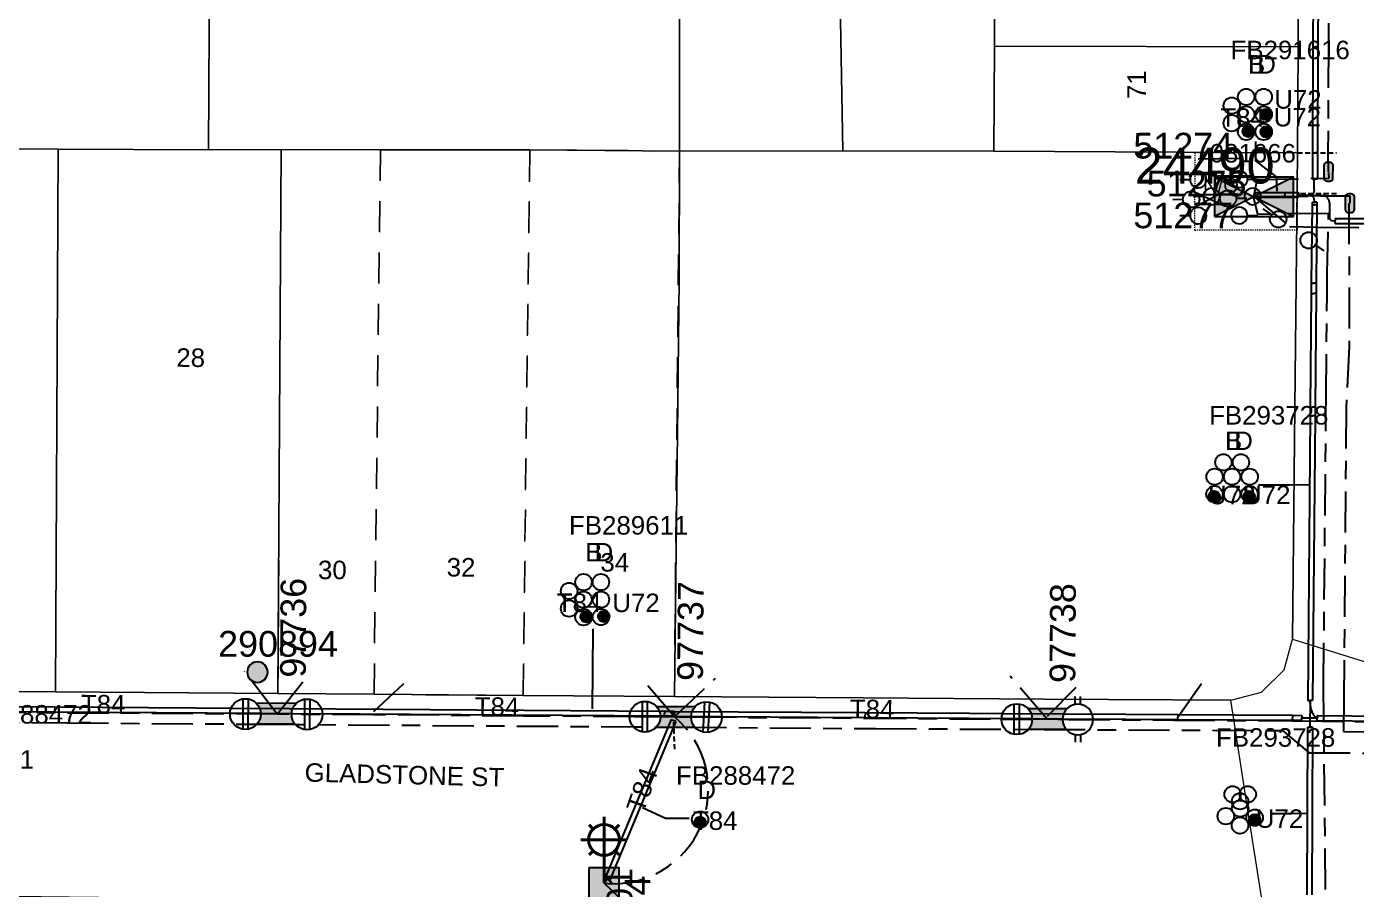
# Model space of a CAD drawing. Header units: metres. Extents: x 315298 to 316343, y 6257802 to 6258556.
# Drawn here: x 315956.2 to 316085.5, y 6258039.5 to 6258123.5 of the extents above; entities that cross this region are included whole.
import ezdxf
from ezdxf.enums import TextEntityAlignment as Align

# ---------------------------------------------------------------- set-up
doc = ezdxf.new("R2010")
doc.units = ezdxf.units.M
for name, pattern in [('Cable Exist UG', [8.2, 4, -1.2, 1.8, -1.2]), ('Dash', [5, 3, -2]), ('DASHED', [0.75, 0.5, -0.25]), ('HIDDEN', [0.375, 0.25, -0.125]), ('HIDDEN2', [0.1875, 0.125, -0.0625])]:
    doc.linetypes.add(name, pattern=pattern)
doc.layers.get('0').update_dxf_attribs({"color": 6})
for name, color, linetype, lineweight in [('Cadastre Buildings_SP_EXT', 9, 'Continuous', 5), ('Cadastre Developer_SP_EXT', 9, 'Continuous', 5), ('Cadastre Land Parcels_SP_EXT', 9, 'Continuous', 5), ('Cadastre Other Property_SP_EXT', 9, 'HIDDEN', 5), ('Cadastre Roads_SP_EXT', 9, 'Continuous', 5)]:
    doc.layers.add(name, color=color, linetype=linetype, lineweight=lineweight)
for name, color, linetype in [('Duct_SP_EXT', 7, 'Continuous'), ('Equip_HV_EXT', 7, 'Continuous'), ('Equip_LV_EXT', 7, 'Continuous'), ('Equip_SP_SL_EXT', 7, 'Continuous'), ('Mains_HV_EXT', 7, 'Continuous'), ('Mains_LV_EXT', 7, 'Continuous'), ('Mains_LV_SL_EXT', 7, 'Continuous'), ('Sub_SP_EXT', 7, 'Continuous'), ('SupportsOH_SP_TR_HV_LV_SL_EXT', 7, 'Continuous'), ('SupportsUG_SP_LV_EXT', 7, 'Continuous'), ('SupportsUG_SP_LV_SL_EXT', 7, 'Continuous'), ('Trench_SP_EXT', 7, 'Continuous')]:
    doc.layers.add(name, color=color, linetype=linetype)
doc.layers.add('UNKNOWN_FEATURES', color=1, linetype='DASHED', plot=False)
doc.styles.add('COLUMN_LABEL', font='arial.ttf')
doc.styles.add('iecARIAL', font='arial.ttf', dxfattribs={"height": 2})
doc.styles.add('POLE_LABEL', font='arial.ttf')
doc.styles.get("Standard").update_dxf_attribs({"font": 'arial.ttf'})
doc.styles.add('SWITCH_LABEL', font='arial.ttf', dxfattribs={"height": 2.5})

# ---------------------------------------------------------------- blocks, each defined once
blk = doc.blocks.new('SUB_PADMOUNT_EXT')
for points in [[(0, 0), (-3.84, 1.92), (-3.84, -1.92)], [(0, 0), (3.84, 1.92), (3.84, -1.92)]]:
    blk.add_hatch(color=256).paths.add_polyline_path(points)
for p, q in [((3.84, 1.92), (-3.84, -1.92)), ((-3.84, 1.92), (3.84, -1.92))]:
    blk.add_line(p, q)
blk.add_lwpolyline([(-3.84, -1.92), (3.84, -1.92), (3.84, 1.92), (-3.84, 1.92)], close=True)
for tag, height, flags, p in [('ASSET_NUM', 3.5, 8, (2, 2)), ('STREET_CODE', 0.2, 9, (1.5, 0)), ('CONSTRUCTED_VOLTAGE', 0.2, 9, (1.5, -0.2)), ('OPERATING_VOLTAGE', 0.2, 9, (1.5, -0.6)), ('ORIENTATION', 0.2, 9, (1.5, -0.8)), ('OWNED_BY', 0.2, 9, (1.5, -1)), ('OPERATED_BY', 0.2, 9, (1.5, -1.2)), ('NO_PHASES', 0.2, 9, (1.5, -0.4)), ('SECONDARY_VOLTAGE', 0.2, 9, (1.5, -1.6)), ('STATE', 0.2, 9, (1.5, -1.8)), ('SUBSTATION_TYPE', 0.2, 9, (1.5, -2.2)), ('MAINTAINED_BY', 0.2, 9, (1.5, -1.4)), ('PARENT', 0.2, 9, (1.5, -2)), ('USAGE', 0.2, 9, (1.5, -2.4)), ('LEGEND', 0.2, 9, (1.5, -2.6)), ('STREETNAME', 0.2, 9, (1.5, -3)), ('SUBURB', 0.2, 9, (1.5, -3.2)), ('Z', 0.2, 1, (1.5, -3.6)), ('LOCATION', 0.2, 9, (1.5, -2.8)), ('NOTES', 0.2, 9, (1.5, -3.4))]:
    blk.add_attdef(tag, text='', height=height, dxfattribs=dict(flags=flags)).set_placement(p, align=Align.MIDDLE_LEFT)
blk = doc.blocks.new('COLUMN_EXT')
blk.add_hatch(color=256).paths.add_polyline_path([(-1.49, 1.48), (-1.49, -1.49), (1.48, -1.49), (1.48, 1.48)])
blk.add_lwpolyline([(-1.49, -1.49), (1.48, -1.49), (1.48, 1.48), (-1.49, 1.48)], close=True)
for tag, height, style, flags, p in [('ASSET_NUM', 2.5, 'COLUMN_LABEL', 8, (2, 2)), ('STRUCTURE_PLANT_NUMBER', 0.2, 'POLE_LABEL', 9, (1.81, 0.03)), ('STREET_CODE', 0.2, 'COLUMN_LABEL', 9, (1.81, -0.2))]:
    blk.add_attdef(tag, text='', height=height, dxfattribs=dict(style=style, flags=flags)).set_placement(p, align=Align.MIDDLE_LEFT)
at = {"flags": 9}
for tag, p in [('COLUMN_TYPE', (1.81, -0.4)), ('OWNED_BY', (1.81, -0.6)), ('STATE', (1.81, -0.8)), ('USAGE', (1.81, -1)), ('LEGEND', (1.81, -1.2)), ('STREETNAME', (1.81, -1.6)), ('SUBURB', (1.81, -1.8)), ('LOCATION', (1.81, -1.4)), ('NOTES', (1.81, -2))]:
    blk.add_attdef(tag, text='', height=0.2, dxfattribs=at).set_placement(p, align=Align.MIDDLE_LEFT)
at = {"flags": 1}
blk.add_attdef('Z', (1.81, -2.35), '', height=0.2, dxfattribs=at)
blk = doc.blocks.new('PILLAR_EXT')
blk.add_hatch(color=256).paths.add_polyline_path([(-2.475, 0.99), (-2.475, -0.99), (2.475, -0.99), (2.475, 0.99)])
blk.add_lwpolyline([(-2.475, -0.99), (2.475, -0.99), (2.475, 0.99), (-2.475, 0.99)], close=True)
at = {"style": 'iecARIAL', "flags": 8}
blk.add_attdef('ASSET_NUM', (1.5, 3.5), '', height=2.5, dxfattribs=at)
for tag, p, flags in [('OWNED_BY', (0, -0.2), 9), ('STATE', (0, -0.4), 9), ('SUPPORT_TYPE', (0, -0.6), 9), ('USAGE', (0, -0.8), 9), ('LEGEND', (0, -1), 9), ('LOCATION', (0, -1.2), 9), ('NOTES', (0, -1.4), 9), ('STREETNAME', (0, -1.8), 9), ('SUBURB', (0, -2), 1), ('PARENT', (0, -1.6), 9)]:
    blk.add_attdef(tag, p, '', height=0.2, dxfattribs=dict(flags=flags))
blk = doc.blocks.new('DUCT_EXT')
blk.add_circle((0, 0.8), 0.8)
at = {"flags": 1}
blk.add_attdef('Z', (0, 0), '', height=0.2, dxfattribs=at)
at = {"flags": 9}
for tag, p in [('DUCT_CODE', (0, 0)), ('XSECT_TYPE', (0, -0.2)), ('STATE', (0, -0.6)), ('FB_REFERENCE', (0, -0.4)), ('NOTES', (0, -0.8))]:
    blk.add_attdef(tag, text='', height=0.2, dxfattribs=at).set_placement(p, align=Align.MIDDLE_LEFT)
blk = doc.blocks.new('SL_LANTERN_EXT')
at = {"lineweight": 40}
for p, q in [((-1.46, 5.68), (-1.06, 5.28)), ((0, 1.97), (0, 6.47)), ((1.46, 5.68), (1.06, 5.28)), ((-2.25, 4.22), (2.25, 4.22)), ((-1.46, 2.76), (-1.06, 3.16)), ((0, 0), (0, 2.72)), ((1.46, 2.76), (1.06, 3.16))]:
    blk.add_line(p, q, dxfattribs=at)
blk.add_circle((0, 4.22), 1.5, dxfattribs=at)
at = {"style": 'iecARIAL', "flags": 8}
blk.add_attdef('ASSET_NUM', (1.5, 1.5), '', height=2.5, dxfattribs=at)
for tag, p, height, flags in [('CONSTRUCTED_VOLTAGE', (0.98, -0.65), 0.2, 9), ('CONTROL_TYPE', (0.98, -0.85), 0.2, 9), ('LANTERN_PURPOSE', (0.98, -1.05), 0.2, 9), ('LANTERN_TYPE', (0.98, -1.25), 0.2, 9), ('NO_PHASES', (0.98, -1.45), 0.2, 9), ('LNUMBER', (2.18, -3.25), 2.5, 8), ('OPERATING_VOLTAGE', (0.98, -1.65), 0.2, 9), ('ORIENTATION', (0.98, -1.85), 0.2, 9), ('OWNED_BY', (0.98, -2.05), 0.2, 9), ('STATE', (0.98, -2.25), 0.2, 9), ('USAGE', (0.98, -2.45), 0.2, 9), ('CEXIST', (0.98, -2.65), 0.2, 9), ('CNEW', (0.98, -2.85), 0.2, 9), ('CNUMBER', (0.98, -3.05), 0.2, 9), ('CREMOVE', (0.98, -3.25), 0.2, 9), ('CREPLACE', (0.98, -3.45), 0.2, 9), ('LKINGHEIGHT', (0.98, -3.65), 0.2, 9), ('LBRACKET', (0.98, -3.85), 0.2, 9), ('LBRACKETVOCAB', (0.98, -4.05), 0.2, 9), ('LCATEGORY', (0.98, -4.25), 0.2, 9), ('LCHARGE1', (0.98, -4.45), 0.2, 9), ('LCHARGE1PERCENT', (0.98, -4.65), 0.2, 9), ('LCHARGE2', (0.98, -4.85), 0.2, 9), ('LCHARGE2PERCENT', (0.98, -5.05), 0.2, 9), ('LCHARGE3', (0.98, -5.25), 0.2, 9), ('LCHARGE3PERCENT', (0.98, -5.45), 0.2, 9), ('LEXIST', (0.98, -5.65), 0.2, 9), ('LLAMP', (0.98, -5.85), 0.2, 9), ('LLAMPVOCAB', (0.98, -6.05), 0.2, 9), ('LMAST', (0.98, -6.25), 0.2, 9), ('LMASTVOCAB', (0.98, -6.45), 0.2, 9), ('LNEW', (0.98, -6.65), 0.2, 9), ('LANTNUMBER', (0.98, -6.85), 0.2, 9), ('LOUTREACH', (0.98, -7.25), 0.2, 9), ('LOUTREACHVOCAB', (0.98, -7.45), 0.2, 9), ('LRATECODE', (0.98, -7.65), 0.2, 9), ('LREMOVE', (0.98, -7.85), 0.2, 9), ('STREETNAME', (0.98, -9.25), 0.2, 9), ('LREPLACE', (0.98, -8.05), 0.2, 9), ('LTYPE', (0.98, -8.25), 0.2, 9), ('LTYPEVOCAB', (0.98, -8.45), 0.2, 9), ('LEGEND', (0.98, -8.65), 0.2, 9), ('LOCATION', (0.98, -8.85), 0.2, 9), ('NOTES', (0.98, -9.05), 0.2, 9), ('SUBURB', (0.98, -9.45), 0.2, 1)]:
    blk.add_attdef(tag, p, '', height=height, dxfattribs=dict(flags=flags))
blk = doc.blocks.new('POLE_EXT')
blk.add_hatch(color=256).paths.add_polyline_path([(-1, 0, 1), (1, 0, 1)])
blk.add_lwpolyline([(-1, 0, 1), (1, 0, 1)], format="xyb", close=True)
for tag, height, flags, p in [('pNumber', 2.5, 8, (-17.84, 2.07)), ('OWNED_BY', 0.2, 9, (1.35, -0.4)), ('SPECIAL_USE', 0.2, 9, (1.35, -0.8)), ('STATE', 0.2, 9, (1.35, -1)), ('PARENT', 0.2, 9, (1.35, -0.6)), ('USAGE', 0.2, 9, (1.35, -1.2)), ('cLV', 0.2, 9, (1.35, -1.4)), ('hDepth', 0.2, 9, (1.35, -1.6)), ('hDia', 0.2, 9, (1.35, -1.8)), ('cHV', 0.2, 9, (1.35, -2)), ('LBRACKET', 0.2, 9, (1.35, -2.2)), ('LExisting', 0.2, 9, (1.35, -2.4)), ('LANTNUMBER', 0.2, 9, (1.35, -2.6)), ('cLinedev', 0.2, 9, (1.35, -3.4)), ('pExisting', 0.2, 9, (1.35, -3.8)), ('LOther', 0.2, 9, (1.35, -2.8)), ('LRemove', 0.2, 9, (1.35, -3)), ('LEGEND', 0.2, 9, (1.35, -3.2)), ('LOCATION', 0.2, 9, (1.35, -3.6)), ('pFooting', 0.2, 9, (1.35, -4.4)), ('pNew', 0.2, 9, (1.35, -4.6)), ('pRelocate', 0.2, 9, (1.35, -5)), ('pRemove', 0.2, 9, (1.35, -5.2)), ('PFNUMBER', 0.2, 9, (1.35, -4)), ('NEWPFNUMBER', 0.2, 9, (1.35, -4.2)), ('pReplace', 0.2, 9, (1.35, -5.4)), ('pStay', 0.2, 9, (1.35, -5.6)), ('pType', 0.2, 9, (1.35, -5.8)), ('cspan', 0.2, 9, (1.35, -6)), ('STREETNAME', 0.2, 9, (1.35, -6.2)), ('SUBURB', 0.2, 9, (1.35, -6.4)), ('OPERATED_BY', 0.2, 9, (1.36, -7.01)), ('NOTES', 0.2, 9, (1.35, -6.6)), ('MAINTAINED_BY', 0.2, 9, (1.36, -6.81))]:
    blk.add_attdef(tag, text='', height=height, dxfattribs=dict(flags=flags)).set_placement(p, align=Align.MIDDLE_LEFT)
at = {"style": 'POLE_LABEL'}
for tag, height, flags, p in [('ASSET_NUM', 2.5, 8, (2, 2)), ('STRUCTURE_PLANT_NUMBER', 0.2, 9, (1.35, 0.03)), ('STREET_CODE', 0.2, 9, (1.35, -0.2))]:
    blk.add_attdef(tag, text='', height=height, dxfattribs=dict(at, flags=flags)).set_placement(p, align=Align.MIDDLE_LEFT)
at = {"flags": 1}
blk.add_attdef('Z', (1.35, -7.33), '', height=0.2, dxfattribs=at)
blk = doc.blocks.new('HV_STJ_EXT')
h = blk.add_hatch(color=256)
edge = h.paths.add_edge_path()
edge.add_ellipse((-0.59, 0.13), major_axis=(0.226, 0.226), ratio=1, start_angle=45, end_angle=135)
edge.add_line((-0.91, 0.13), (-0.91, -0.13))
edge.add_ellipse((-0.59, -0.13), major_axis=(0.226, 0.226), ratio=1, start_angle=135, end_angle=225)
edge.add_line((-0.59, -0.45), (0.59, -0.45))
edge.add_ellipse((0.59, -0.13), major_axis=(-0.226, 0.226), ratio=1, start_angle=135, end_angle=225)
edge.add_line((0.91, -0.13), (0.91, 0.13))
edge.add_ellipse((0.59, 0.13), major_axis=(-0.226, 0.226), ratio=1, start_angle=225, end_angle=315)
edge.add_line((0.59, 0.45), (-0.59, 0.45))
blk.add_lwpolyline([(-0.91, 0.13), (-0.91, -0.13, 0.414214), (-0.59, -0.45), (0.59, -0.45, 0.414214), (0.91, -0.13), (0.91, 0.13, 0.414214), (0.59, 0.45), (-0.59, 0.45, 0.414214)], format="xyb", close=True)
for tag, flags, p in [('ORIENTATION', 9, (1.5, 0)), ('Z', 1, (1.5, -0.8)), ('USAGE', 9, (1.5, -0.2)), ('LEGEND', 9, (1.5, -0.4)), ('NOTES', 9, (1.5, -0.6))]:
    blk.add_attdef(tag, text='', height=0.2, dxfattribs=dict(flags=flags)).set_placement(p, align=Align.MIDDLE_LEFT)
blk = doc.blocks.new('LV_UG_DFUSE_OPEN_EXT')
for points in [[(1, 0), (0, 0)], [(6.2, 0.01), (7.2, 0.01)]]:
    blk.add_lwpolyline(points)
for centre in [(1.8, 0), (5.4, 0.01)]:
    blk.add_circle(centre, 0.8)
at = {"flags": 9}
for tag, p in [('ACTUAL_STATUS', (0, 0)), ('CONSTRUCTED_VOLTAGE', (0, -0.2)), ('OPERATING_VOLTAGE', (0, -0.6)), ('ORIENTATION', (0, -0.8)), ('STATE', (0, -1)), ('SWITCH_TYPE', (0, -1.2)), ('NO_PHASES', (0, -0.4)), ('USAGE', (0, -1.4)), ('NOTES', (0, -1.6))]:
    blk.add_attdef(tag, text='', height=0.2, dxfattribs=at).set_placement(p, align=Align.MIDDLE_LEFT)
at = {"flags": 1}
blk.add_attdef('Z', (0, 0), '', height=0.2, dxfattribs=at)
blk = doc.blocks.new('LV_UG_DFUSE_CLOSED_EXT')
for points in [[(1, 0), (0, 0)], [(5.04, 0.73), (2.16, -0.72)], [(5.05, -0.71), (2.16, 0.72)], [(6.2, 0.01), (7.2, 0.01)]]:
    blk.add_lwpolyline(points)
for centre in [(1.8, 0), (5.4, 0.01)]:
    blk.add_circle(centre, 0.8)
at = {"flags": 9}
for tag, p in [('ACTUAL_STATUS', (0, 0)), ('CONSTRUCTED_VOLTAGE', (0, -0.2)), ('OPERATING_VOLTAGE', (0, -0.6)), ('ORIENTATION', (0, -0.8)), ('STATE', (0, -1)), ('SWITCH_TYPE', (0, -1.2)), ('NO_PHASES', (0, -0.4)), ('USAGE', (0, -1.4)), ('NOTES', (0, -1.6))]:
    blk.add_attdef(tag, text='', height=0.2, dxfattribs=at).set_placement(p, align=Align.MIDDLE_LEFT)
at = {"flags": 1}
blk.add_attdef('Z', (0, 0), '', height=0.2, dxfattribs=at)
blk = doc.blocks.new('LV_UG_LINKS_CLOSED_EXT')
blk.add_wipeout([(-1.06, 1.06), (-1.18, 0.92), (-1.29, 0.76), (-1.37, 0.59), (-1.43, 0.42), (-1.48, 0.23), (-1.49, 0.05), (-1.49, -0.14), (-1.46, -0.33), (-1.41, -0.51), (-1.33, -0.68), (-1.24, -0.84), (-1.12, -0.99), (-0.99, -1.12), (-0.84, -1.24), (-0.68, -1.33), (-0.51, -1.41), (-0.33, -1.46), (-0.14, -1.49), (0.05, -1.49), (0.23, -1.48), (0.42, -1.43), (0.59, -1.37), (0.76, -1.29), (0.92, -1.18), (1.06, -1.06), (1.18, -0.92), (1.29, -0.76), (1.37, -0.59), (1.43, -0.42), (1.48, -0.23), (1.49, -0.05), (1.49, 0.14), (1.46, 0.33), (1.41, 0.51), (1.33, 0.68), (1.24, 0.84), (1.12, 0.99), (0.99, 1.12), (0.84, 1.24), (0.68, 1.33), (0.51, 1.41), (0.33, 1.46), (0.14, 1.49), (-0.05, 1.49), (-0.23, 1.48), (-0.42, 1.43), (-0.59, 1.37), (-0.76, 1.29), (-0.92, 1.18)])
for p, q in [((-0.25, -1.48), (-0.25, 1.48)), ((0.25, -1.48), (0.25, 1.48))]:
    blk.add_line(p, q)
blk.add_circle((0, 0), 1.5)
at = {"flags": 9}
for tag, p in [('ACTUAL_STATUS', (0, 0)), ('CONSTRUCTED_VOLTAGE', (0, -0.2)), ('OPERATING_VOLTAGE', (0, -0.6)), ('ORIENTATION', (0, -0.8)), ('STATE', (0, -1)), ('SWITCH_TYPE', (0, -1.2)), ('NO_PHASES', (0, -0.4)), ('USAGE', (0, -1.4)), ('NOTES', (0, -1.6))]:
    blk.add_attdef(tag, text='', height=0.2, dxfattribs=at).set_placement(p, align=Align.MIDDLE_LEFT)
at = {"flags": 1}
blk.add_attdef('Z', (0, 0), '', height=0.2, dxfattribs=at)
blk = doc.blocks.new('LV_UG_LINKS_OPEN_EXT')
for p, q in [((-0.25, 1.47), (-0.25, 2.22)), ((0.25, 1.47), (0.25, 2.22)), ((-0.25, -1.47), (-0.25, -2.22)), ((0.25, -1.47), (0.25, -2.22))]:
    blk.add_line(p, q)
at = {"flags": 9}
for tag, p in [('ACTUAL_STATUS', (0, 0)), ('CONSTRUCTED_VOLTAGE', (0, -0.2)), ('OPERATING_VOLTAGE', (0, -0.6)), ('ORIENTATION', (0, -0.8)), ('STATE', (0, -1)), ('SWITCH_TYPE', (0, -1.2)), ('NO_PHASES', (0, -0.4)), ('USAGE', (0, -1.4)), ('NOTES', (0, -1.6))]:
    blk.add_attdef(tag, text='', height=0.2, dxfattribs=at).set_placement(p, align=Align.MIDDLE_LEFT)
at = {"flags": 1}
blk.add_attdef('Z', (0, 0), '', height=0.2, dxfattribs=at)
blk.add_wipeout([(-0.25, 1.47), (-0.43, 1.43), (-0.61, 1.36), (-0.77, 1.28), (-0.93, 1.17), (-1.07, 1.05), (-1.19, 0.9), (-1.29, 0.75), (-1.38, 0.58), (-1.44, 0.4), (-1.48, 0.22), (-1.49, 0.03), (-1.49, -0.16), (-1.45, -0.34), (-1.4, -0.52), (-1.32, -0.69), (-1.23, -0.85), (-1.11, -1), (-0.98, -1.13), (-0.83, -1.24), (-0.66, -1.34), (-0.49, -1.41), (-0.31, -1.46), (-0.13, -1.49), (0.06, -1.49), (0.25, -1.47), (0.43, -1.43), (0.61, -1.36), (0.77, -1.28), (0.93, -1.17), (1.07, -1.05), (1.19, -0.9), (1.29, -0.75), (1.38, -0.58), (1.44, -0.4), (1.48, -0.22), (1.49, -0.03), (1.49, 0.16), (1.45, 0.34), (1.4, 0.52), (1.32, 0.69), (1.23, 0.85), (1.11, 1), (0.98, 1.13), (0.83, 1.24), (0.66, 1.34), (0.49, 1.41), (0.31, 1.46), (0.13, 1.49), (-0.06, 1.49)])
blk.add_lwpolyline([(0, -1.49, 1), (0, 1.49, 1)], format="xyb", close=True)
blk = doc.blocks.new('SWG_HOLEC_SU_EXT')
blk.add_line((1.8, -2), (5.8, -2))
for points in [[(1, 0), (0, 0)], [(6.6, 0), (7.6, 0)]]:
    blk.add_lwpolyline(points)
for points in [[(1.8, -0.8, 1), (1.8, 0.8, 1)], [(5.8, -0.8, 1), (5.8, 0.8, 1)]]:
    blk.add_lwpolyline(points, format="xyb", close=True)
at = {"style": 'SWITCH_LABEL', "flags": 8}
blk.add_attdef('ASSET_NUM', text='', height=2.5, rotation=179.9544, dxfattribs=at).set_placement((-2.4, 0), align=Align.MIDDLE_LEFT)
at = {"flags": 1}
blk.add_attdef('Z', (0, 0), '', height=0.2, dxfattribs=at)
at = {"flags": 9}
for tag, p in [('ACTUAL_STATUS', (0, -0.4)), ('CONSTRUCTED_VOLTAGE', (0, -0.6)), ('OPERATING_VOLTAGE', (0, -1)), ('ORIENTATION', (0, -1.2)), ('NO_PHASES', (0, -0.8)), ('OWNED_BY', (0, -1.4)), ('STATE', (0, -1.8)), ('SWITCH_TYPE', (0, -2)), ('STREETNAME', (0, -2.6)), ('PARENT', (0, -1.6)), ('USAGE', (0, -2.2)), ('LOCATION', (0, -2.4)), ('SUBURB', (0, -2.8)), ('NOTES', (0, -3))]:
    blk.add_attdef(tag, text='', height=0.2, dxfattribs=at).set_placement(p, align=Align.MIDDLE_LEFT)
at = {"style": 'SWITCH_LABEL', "flags": 9}
blk.add_attdef('STREET_CODE', text='', height=0.2, dxfattribs=at).set_placement((0, -0.2), align=Align.MIDDLE_LEFT)
blk = doc.blocks.new('SWG_HOLEC_SU_NO_EXT')
blk.add_line((1.8, -2), (5.8, -2))
for points in [[(1, 0), (0, 0)], [(6.6, 0), (7.6, 0)]]:
    blk.add_lwpolyline(points)
for points in [[(1.8, -0.8, 1), (1.8, 0.8, 1)], [(5.8, -0.8, 1), (5.8, 0.8, 1)]]:
    blk.add_lwpolyline(points, format="xyb", close=True)
at = {"insert": (5.31, -3.64), "char_height": 1.4, "width": 3.8863, "attachment_point": 1, "rotation": 180}
blk.add_mtext('{\\fArial|b0|i0|c0|p34;N/O}', dxfattribs=at)
at = {"style": 'SWITCH_LABEL', "flags": 8}
blk.add_attdef('ASSET_NUM', text='', height=2.5, rotation=179.9544, dxfattribs=at).set_placement((-2.4, 0), align=Align.MIDDLE_LEFT)
at = {"flags": 1}
blk.add_attdef('Z', (0, 0), '', height=0.2, dxfattribs=at)
at = {"flags": 9}
for tag, p in [('ACTUAL_STATUS', (0, -0.4)), ('CONSTRUCTED_VOLTAGE', (0, -0.6)), ('OPERATING_VOLTAGE', (0, -1)), ('ORIENTATION', (0, -1.2)), ('NO_PHASES', (0, -0.8)), ('OWNED_BY', (0, -1.4)), ('STATE', (0, -1.8)), ('SWITCH_TYPE', (0, -2)), ('STREETNAME', (0, -2.6)), ('PARENT', (0, -1.6)), ('USAGE', (0, -2.2)), ('LOCATION', (0, -2.4)), ('SUBURB', (0, -2.8)), ('NOTES', (0, -3))]:
    blk.add_attdef(tag, text='', height=0.2, dxfattribs=at).set_placement(p, align=Align.MIDDLE_LEFT)
at = {"style": 'SWITCH_LABEL', "flags": 9}
blk.add_attdef('STREET_CODE', text='', height=0.2, dxfattribs=at).set_placement((0, -0.2), align=Align.MIDDLE_LEFT)
blk = doc.blocks.new('CABLE_LARGE_EXT')
h = blk.add_hatch(color=256)
edge = h.paths.add_edge_path()
edge.add_arc((0, 0.55), 0.55, 0, 360)
blk.add_circle((0, 0.55), 0.55)
at = {"flags": 1}
blk.add_attdef('Z', (0, 0), '', height=0.2, dxfattribs=at)
at = {"flags": 9}
for tag, p in [('COND_CODE', (0, 0)), ('STATE', (0, -0.4)), ('XSECT_SIZE', (0, -0.6)), ('FB_REFERENCE', (0, -0.2)), ('NOTES', (0, -0.8))]:
    blk.add_attdef(tag, text='', height=0.2, dxfattribs=at).set_placement(p, align=Align.MIDDLE_LEFT)

msp = doc.modelspace()

# ---------------------------------------------------------------- linework, layer by layer
at = {"layer": 'Cadastre Buildings_SP_EXT', "linetype": 'Continuous'}
for points in [[(315934.49, 6258111.72), (315944.21, 6258111.68), (315946.66, 6258111.62), (315959.26, 6258111.53), (315973.86, 6258111.47), (315974.17, 6258164.46), (315958.72, 6258164.55), (315947.07, 6258164.61), (315934.8, 6258164.66), (315934.49, 6258111.72)], [(315973.86, 6258111.47), (315980.93, 6258111.49), (315990.59, 6258111.46), (316004.12, 6258111.45), (316005.12, 6258111.46), (316019.69, 6258111.34), (316019.76, 6258164.22), (316005.37, 6258164.28), (315990.07, 6258164.35), (315974.17, 6258164.46), (315973.86, 6258111.47)], [(315980.62, 6258058.55), (315989.97, 6258058.49), (316004.47, 6258058.35), (316019.19, 6258058.28), (316019.53, 6258086.85), (316019.64, 6258098.84), (316019.69, 6258111.34), (316005.12, 6258111.46), (316004.12, 6258111.45), (315990.59, 6258111.46), (315980.93, 6258111.49), (315980.62, 6258058.55)], [(316019.19, 6258058.28), (316037.54, 6258058.13), (316055.19, 6258057.99), (316067.66, 6258057.93), (316073.31, 6258057.9), (316076.31, 6258058.68), (316078.51, 6258060.86), (316079.33, 6258063.85), (316079.55, 6258086.38), (316079.67, 6258098.47), (316079.79, 6258111.17), (316050.25, 6258111.34), (316035.58, 6258111.35), (316019.69, 6258111.34), (316019.64, 6258098.84), (316019.53, 6258086.85), (316019.19, 6258058.28)]]:
    msp.add_lwpolyline(points, close=True, dxfattribs=at)
at = {"layer": 'Cadastre Developer_SP_EXT', "linetype": 'Dash'}
for points in [[(315980.93, 6258111.49), (315980.62, 6258058.55), (315989.97, 6258058.48), (315990.59, 6258111.46), (315980.93, 6258111.49)], [(315989.97, 6258058.48), (316004.47, 6258058.35), (316005.12, 6258111.46), (315990.59, 6258111.46), (315989.97, 6258058.48)], [(316004.47, 6258058.35), (316019.19, 6258058.28), (316019.69, 6258111.34), (316005.12, 6258111.46), (316004.47, 6258058.35)]]:
    msp.add_lwpolyline(points, close=True, dxfattribs=at)
at = {"layer": 'Cadastre Land Parcels_SP_EXT', "linetype": 'Continuous'}
for points in [[(316034.64, 6258164.15), (316019.76, 6258164.22), (316019.69, 6258111.34), (316035.58, 6258111.35), (316034.64, 6258164.15)], [(316039.86, 6258164.12), (316034.64, 6258164.15), (316035.58, 6258111.35), (316050.25, 6258111.34), (316050.32, 6258121.56), (316050.4, 6258132.26), (316050.43, 6258140.46), (316042.37, 6258140.5), (316040.44, 6258142.68), (316039.86, 6258164.12)], [(316079.89, 6258132), (316050.4, 6258132.26), (316050.32, 6258121.56), (316079.87, 6258121.5), (316079.89, 6258132)], [(316079.87, 6258121.5), (316050.32, 6258121.56), (316050.25, 6258111.34), (316079.79, 6258111.17), (316079.87, 6258121.5)], [(315959.26, 6258111.53), (315946.66, 6258111.62), (315944.21, 6258111.68), (315943.9, 6258058.81), (315958.98, 6258058.71), (315959.26, 6258111.53)], [(315973.86, 6258111.47), (315959.26, 6258111.53), (315958.98, 6258058.71), (315980.62, 6258058.55), (315980.93, 6258111.49), (315973.86, 6258111.47)]]:
    msp.add_lwpolyline(points, close=True, dxfattribs=at)
at = {"layer": 'Cadastre Other Property_SP_EXT', "linetype": 'HIDDEN2'}
msp.add_lwpolyline([(316079.81, 6258111.18), (316069.81, 6258111.18), (316069.79, 6258103.66), (316079.82, 6258103.68), (316079.81, 6258111.18)], close=True, dxfattribs=at)
at = {"layer": 'Cadastre Roads_SP_EXT', "linetype": 'Continuous'}
msp.add_lwpolyline([(316100.13, 6258160.18), (316090, 6258161.98), (316088.31, 6258162.28), (316080.03, 6258163.48), (316079.97, 6258153.21), (316079.96, 6258142.62), (316079.89, 6258132), (316079.87, 6258121.5), (316079.79, 6258111.17), (316079.67, 6258098.47), (316079.55, 6258086.38), (316079.33, 6258063.85), (316089.2, 6258060.77), (316099.07, 6258057.68), (316099.27, 6258110.56), (316099.3, 6258123.64), (316099.36, 6258136.71), (316099.41, 6258149.41), (316099.44, 6258157.37), (316100.13, 6258160.18)], close=True, dxfattribs=at)
msp.add_lwpolyline([(315930.25, 6258039.14), (315960.31, 6258038.78), (315983.35, 6258038.51), (316007.87, 6258038.18), (316019.98, 6258038.02), (316036.92, 6258037.83), (316073.66, 6258037.34), (316076.66, 6258036.51), (316074.98, 6258047.2), (316073.31, 6258057.9), (316067.66, 6258057.93), (316055.19, 6258057.99), (316037.54, 6258058.13), (316019.19, 6258058.28), (316004.47, 6258058.35), (315989.97, 6258058.49), (315980.62, 6258058.55), (315980.62, 6258058.55), (315958.98, 6258058.71), (315943.9, 6258058.81)], dxfattribs=at)
at = {"layer": 'Duct_SP_EXT'}
for p, q in [((316081.38, 6258132), (316081.29, 6258121.49)), ((316081.86, 6258132), (316081.77, 6258121.49)), ((316081.29, 6258121.49), (316081.27, 6258111.18)), ((316081.29, 6258121.49), (316081.53, 6258121.49)), ((316081.77, 6258121.49), (316081.53, 6258121.49)), ((316081.77, 6258121.49), (316081.75, 6258111.18)), ((316081.27, 6258111.18), (316081.26, 6258108.6)), ((316081.27, 6258111.18), (316081.51, 6258111.18)), ((316081.75, 6258111.18), (316081.51, 6258111.18)), ((316081.75, 6258111.18), (316081.74, 6258108.6)), ((316081.26, 6258108.6), (316081.5, 6258108.6)), ((316081.74, 6258108.6), (316081.5, 6258108.6)), ((316075.72, 6258107.32), (316075.72, 6258107.08)), ((316075.72, 6258107.32), (316078.57, 6258107.32)), ((316075.72, 6258106.84), (316075.72, 6258107.08)), ((316075.72, 6258106.84), (316078.57, 6258106.84)), ((316078.57, 6258107.32), (316079.89, 6258107.32)), ((316078.57, 6258107.32), (316078.57, 6258107.08)), ((316078.57, 6258106.84), (316078.57, 6258107.08)), ((316078.57, 6258106.84), (316079.89, 6258106.84)), ((316079.89, 6258107.32), (316079.89, 6258107.08)), ((316079.89, 6258106.84), (316079.89, 6258107.08)), ((316081.22, 6258106.38), (316081.46, 6258106.38)), ((316081.22, 6258106.38), (316081.22, 6258106.11)), ((316081.7, 6258106.38), (316081.46, 6258106.38)), ((316081.7, 6258106.38), (316081.7, 6258106.1)), ((316081.22, 6258106.11), (316081.15, 6258098.49)), ((316081.22, 6258106.11), (316081.46, 6258106.11)), ((316081.7, 6258106.1), (316081.46, 6258106.11)), ((316081.7, 6258106.1), (316081.63, 6258098.48)), ((316083.48, 6258104.78), (316083.48, 6258104.54)), ((316083.48, 6258104.78), (316093.83, 6258104.76)), ((316083.48, 6258104.3), (316083.48, 6258104.54)), ((316083.48, 6258104.3), (316093.83, 6258104.28)), ((316081.15, 6258098.49), (316081.14, 6258097.49)), ((316081.15, 6258098.49), (316081.39, 6258098.48)), ((316081.63, 6258098.48), (316081.39, 6258098.48)), ((316081.63, 6258098.48), (316081.62, 6258097.48)), ((316081.14, 6258097.49), (316081.03, 6258086.41)), ((316081.14, 6258097.49), (316081.14, 6258097.49)), ((316081.14, 6258097.49), (316081.38, 6258097.49)), ((316081.14, 6258097.49), (316081.38, 6258097.49)), ((316081.62, 6258097.48), (316081.38, 6258097.49)), ((316081.62, 6258097.48), (316081.38, 6258097.49)), ((316081.62, 6258097.48), (316081.51, 6258086.41)), ((316081.62, 6258097.48), (316081.62, 6258097.48)), ((316081.03, 6258085.59), (316080.8, 6258057.89)), ((316081.03, 6258086.41), (316081.03, 6258085.59)), ((316081.03, 6258086.41), (316081.27, 6258086.41)), ((316081.03, 6258085.59), (316081.03, 6258085.59)), ((316081.03, 6258085.59), (316081.27, 6258085.58)), ((316081.03, 6258085.59), (316081.27, 6258085.58)), ((316081.51, 6258086.41), (316081.27, 6258086.41)), ((316081.51, 6258085.58), (316081.27, 6258085.58)), ((316081.51, 6258085.58), (316081.27, 6258085.58)), ((316081.51, 6258085.58), (316081.28, 6258057.89)), ((316081.51, 6258086.41), (316081.51, 6258085.58)), ((316081.51, 6258085.58), (316081.51, 6258085.58)), ((315944.29, 6258057.35), (315958.91, 6258057.25)), ((315958.91, 6258057.25), (315958.91, 6258057.01)), ((315958.91, 6258056.77), (315958.91, 6258057.01)), ((316080.8, 6258057.89), (316081.04, 6258057.89)), ((316081.28, 6258057.89), (316081.04, 6258057.89)), ((315944.29, 6258056.87), (315958.91, 6258056.77)), ((316018.87, 6258056.03), (316019.09, 6258055.94)), ((316019.03, 6258056.37), (316019.05, 6258056.61)), ((316019.03, 6258056.37), (316019.19, 6258056.34)), ((316019.07, 6258056.85), (316019.05, 6258056.61)), ((316019.07, 6258056.85), (316019.23, 6258056.82)), ((316019.32, 6258055.84), (316019.09, 6258055.94)), ((316019.19, 6258056.34), (316019.21, 6258056.58)), ((316019.23, 6258056.82), (316019.21, 6258056.58)), ((316037.75, 6258056.7), (316037.74, 6258056.46)), ((316037.74, 6258056.22), (316037.74, 6258056.46)), ((316068.17, 6258056.5), (316068.17, 6258056.5)), ((316068.17, 6258056.5), (316079.32, 6258056.44)), ((316068.17, 6258056.5), (316068.17, 6258056.26)), ((316068.17, 6258056.5), (316068.17, 6258056.26)), ((316068.17, 6258056.02), (316068.17, 6258056.26)), ((316068.17, 6258056.02), (316068.17, 6258056.26)), ((316068.17, 6258056.02), (316068.17, 6258056.02)), ((316068.17, 6258056.02), (316079.32, 6258055.96)), ((316079.32, 6258056.44), (316080.24, 6258056.43)), ((316079.32, 6258056.44), (316079.32, 6258056.2)), ((316079.32, 6258055.96), (316079.32, 6258056.2)), ((316079.32, 6258055.96), (316080.24, 6258055.95)), ((316080.24, 6258056.43), (316080.24, 6258056.19)), ((316080.24, 6258055.95), (316080.24, 6258056.19)), ((316081.72, 6258055.94), (316081.73, 6258056.18)), ((316081.72, 6258055.94), (316098.39, 6258055.75)), ((316081.73, 6258056.42), (316081.73, 6258056.18)), ((316081.73, 6258056.42), (316098.4, 6258056.23)), ((316080.77, 6258055.27), (316080.72, 6258038.97)), ((316080.77, 6258055.27), (316081.01, 6258055.27)), ((316081.25, 6258055.27), (316081.01, 6258055.27)), ((316081.25, 6258055.27), (316081.2, 6258038.97)), ((316012.45, 6258040.62), (316012.68, 6258040.53)), ((316012.9, 6258040.43), (316012.68, 6258040.53))]:
    msp.add_line(p, q, dxfattribs=at)
for points in [[(316075.72, 6258112.26), (316075.72, 6258110.39), (316077.72, 6258108.82), (316077.79, 6258107.43)], [(316076.01, 6258078.85), (316078.99, 6258078.85), (316080.94, 6258078.89)], [(316011.25, 6258064.84), (316011.22, 6258060.81), (316011.18, 6258057.05)], [(316020.62, 6258046.38), (316018.31, 6258046.38), (316016.1, 6258047.42)], [(316077.15, 6258046.87), (316079.25, 6258046.87), (316080.64, 6258046.9)]]:
    msp.add_lwpolyline(points, dxfattribs=at)
at = {"layer": 'Mains_HV_EXT', "linetype": 'Cable Exist UG'}
for points in [[(315976.17, 6258160.66), (315979.01, 6258167.38), (316083.02, 6258166.57), (316083, 6258163.3), (316083, 6258163.3), (316082.95, 6258153.19), (316082.91, 6258142.62), (316082.88, 6258132), (316082.81, 6258121.5), (316082.77, 6258111.18), (316082.78, 6258109.32)], [(316075.57, 6258106.88), (316075.89, 6258108.56), (316082.88, 6258108.71), (316082.85, 6258109.26)], [(316082.61, 6258031.27), (316082.34, 6258059.49), (316082.34, 6258059.49), (316082.57, 6258085.48), (316082.59, 6258087.57), (316082.59, 6258087.57), (316082.68, 6258097.28), (316082.7, 6258099.49), (316082.7, 6258099.49), (316082.83, 6258105.27), (316075.95, 6258105.18), (316075.54, 6258106.88)], [(316075.57, 6258106.88), (316076.81, 6258106.92), (316082.05, 6258106.97), (316084.9, 6258106.97), (316084.9, 6258106.26)], [(316084.8, 6258106.28), (316084.84, 6258092.33), (316084.55, 6258086.41), (316084.3, 6258057.88), (316084.29, 6258054.86), (316233.46, 6258054.04), (316237.47, 6258059.39)]]:
    msp.add_lwpolyline(points, dxfattribs=at)
at = {"layer": 'Mains_LV_EXT', "linetype": 'Cable Exist UG'}
msp.add_lwpolyline([(316075.52, 6258106.95), (316079.03, 6258104.01), (316079.03, 6258104.01), (316081.78, 6258103.94), (316095.26, 6258103.86)], dxfattribs=at)
at = {"layer": 'Trench_SP_EXT', "linetype": 'Cable Exist UG'}
for points in [[(316080.75, 6258107.02), (316081.11, 6258107.02), (316081.11, 6258107.02, 0.349289), (316081.44, 6258107.61), (316081.44, 6258107.61), (316081.44, 6258108.6)], [(316080.98, 6258107.01), (316082.35, 6258107.01), (316082.35, 6258107.01, -0.355947), (316082.92, 6258106.29), (316082.92, 6258106.29), (316082.91, 6258104.96), (316082.91, 6258104.96, 0.39517), (316083.16, 6258104.57), (316083.16, 6258104.57), (316083.48, 6258104.54)], [(316081.83, 6258056.17), (316081.6, 6258056.22), (316081.6, 6258056.22, -0.225776), (316081.04, 6258057.63), (316081.04, 6258057.63), (316081.06, 6258057.94)]]:
    msp.add_lwpolyline(points, format="xyb", dxfattribs=at)
for points in [[(316074.01, 6258107.14), (316069.02, 6258107.05)], [(316081.47, 6258106.38), (316081.44, 6258106.77), (316081.28, 6258106.91), (316081.07, 6258106.99), (316080.78, 6258107.01), (316079.72, 6258107.01)], [(315980.56, 6258056.54), (315977.37, 6258060.7)], [(315980.56, 6258056.54), (315983.72, 6258060.55)], [(315989.95, 6258056.8), (315993.73, 6258060.33)], [(316019.21, 6258056.28), (316015.84, 6258060.2)], [(316019.21, 6258056.28), (316023.2, 6258060.05)], [(316055.43, 6258056.08), (316051.85, 6258060.25)], [(316055.47, 6258056.34), (316059.11, 6258060.03)], [(316068.17, 6258056.26), (316070.91, 6258060.14)], [(316081.04, 6258057.89), (316081, 6258055.31)], [(316080.2, 6258056.19), (316081.68, 6258056.19)], [(316012.35, 6258040.09), (316012.68, 6258040.53)], [(316012.35, 6258040.09), (316016.01, 6258036.62)]]:
    msp.add_lwpolyline(points, dxfattribs=at)
at = {"layer": 'UNKNOWN_FEATURES'}
for points in [[(316079.79, 6258111.18), (316083.61, 6258111.17)], [(316083.6, 6258107.17), (316079.78, 6258107.18)], [(316019.23, 6258053.13), (316019.13, 6258055.76)]]:
    msp.add_lwpolyline(points, dxfattribs=at)

# ---------------------------------------------------------------- block references
at = {"layer": 'Duct_SP_EXT'}
for name, p, rotation in [('DUCT_EXT', (316074.21, 6258115.76), 90), ('DUCT_EXT', (316075.61, 6258116.61), 90), ('DUCT_EXT', (316077.31, 6258116.61), 90), ('DUCT_EXT', (316075.61, 6258114.91), 90), ('DUCT_EXT', (316077.31, 6258114.91), 90), ('CABLE_LARGE_EXT', (316077.31, 6258114.91), 90), ('DUCT_EXT', (316074.21, 6258114.06), 90), ('DUCT_EXT', (316075.61, 6258113.21), 90), ('DUCT_EXT', (316077.31, 6258113.21), 90), ('CABLE_LARGE_EXT', (316075.56, 6258113.26), 90), ('CABLE_LARGE_EXT', (316077.31, 6258113.21), 90), ('DUCT_EXT', (316011.15, 6258069.39), 90.29232285901927), ('DUCT_EXT', (316012.84, 6258069.4), 90.29232285901927), ('DUCT_EXT', (316009.75, 6258068.53), 90.29232285901927), ('DUCT_EXT', (316009.75, 6258066.83), 90.29232285901927), ('DUCT_EXT', (316011.15, 6258067.69), 90.29232285901927), ('DUCT_EXT', (316012.84, 6258067.7), 90.29232285901927), ('DUCT_EXT', (316011.15, 6258065.99), 90.29232285901927), ('DUCT_EXT', (316012.84, 6258066), 90.29232285901927)]:
    msp.add_blockref(name, p, dxfattribs=dict(at, rotation=rotation))
for name, p in [('DUCT_EXT', (316072.6, 6258080.25)), ('DUCT_EXT', (316074.3, 6258080.25)), ('DUCT_EXT', (316071.74, 6258078.85)), ('DUCT_EXT', (316073.44, 6258078.85)), ('DUCT_EXT', (316075.15, 6258078.85)), ('DUCT_EXT', (316071.73, 6258077.15)), ('CABLE_LARGE_EXT', (316071.71, 6258077.17)), ('DUCT_EXT', (316073.44, 6258077.15)), ('DUCT_EXT', (316075.14, 6258077.15)), ('CABLE_LARGE_EXT', (316075.1, 6258077.19)), ('CABLE_LARGE_EXT', (316010.6, 6258065.48)), ('CABLE_LARGE_EXT', (316012.32, 6258065.51)), ('DUCT_EXT', (316073.49, 6258047.94)), ('DUCT_EXT', (316074.97, 6258047.94)), ('DUCT_EXT', (316074.22, 6258047.27)), ('DUCT_EXT', (316074.23, 6258046.56)), ('DUCT_EXT', (316021.69, 6258045.48)), ('DUCT_EXT', (316072.83, 6258045.82)), ('DUCT_EXT', (316075.64, 6258045.67)), ('CABLE_LARGE_EXT', (316075.64, 6258045.71)), ('CABLE_LARGE_EXT', (316021.69, 6258045.48)), ('DUCT_EXT', (316074.21, 6258044.91))]:
    msp.add_blockref(name, p, dxfattribs=at)
at = {"layer": 'Equip_HV_EXT'}
ref = msp.add_blockref('SWG_HOLEC_SU_EXT', (316075.95, 6258108.62), dxfattribs=dict(at, rotation=180.5491438771694))
ref.add_attrib('ASSET_NUM', '51274', dxfattribs={"layer": '0', "height": 2.5, "rotation": 0.0271, "style": 'SWITCH_LABEL'}).set_placement((316073.55, 6258109.87), align=Align.BOTTOM_RIGHT)
for p, rotation in [((316082.81, 6258109.33), 89.8202115172956), ((316084.9, 6258106.26), 269.8202115172957)]:
    msp.add_blockref('HV_STJ_EXT', p, dxfattribs=dict(at, rotation=rotation))
ref = msp.add_blockref('SWG_HOLEC_SU_NO_EXT', (316075.95, 6258105.08), dxfattribs=dict(at, rotation=180.2754583215024))
ref.add_attrib('ASSET_NUM', '51277', dxfattribs={"layer": '0', "height": 2.5, "rotation": 359.9645, "style": 'SWITCH_LABEL'}).set_placement((316073.55, 6258106.33), align=Align.TOP_RIGHT)
ref = msp.add_blockref('SWG_HOLEC_SU_EXT', (316077.24, 6258106.93), dxfattribs=dict(at, rotation=180.1475914798013))
ref.add_attrib('ASSET_NUM', '51275', dxfattribs={"layer": '0', "height": 2.5, "rotation": 0.0302, "style": 'SWITCH_LABEL'}).set_placement((316074.84, 6258108.18), align=Align.MIDDLE_RIGHT)
at = {"layer": 'Equip_LV_EXT'}
for name, p, rotation in [('LV_UG_DFUSE_CLOSED_EXT', (316074.86, 6258106.77), 181.3316337758876), ('LV_UG_DFUSE_OPEN_EXT', (316076.45, 6258105.73), 325.2057454757373)]:
    msp.add_blockref(name, p, dxfattribs=dict(at, rotation=rotation))
at = {"layer": 'Equip_SP_SL_EXT'}
ref = msp.add_blockref('SL_LANTERN_EXT', (316012.35, 6258040.09), dxfattribs=at)
ref.add_attrib('ASSET_NUM', '201901', dxfattribs={"layer": '0', "height": 2.5, "rotation": 89.9273, "style": 'iecARIAL'}).set_placement((316013.85, 6258041.59), align=Align.MIDDLE_RIGHT)
at = {"layer": 'Sub_SP_EXT'}
ref = msp.add_blockref('SUB_PADMOUNT_EXT', (316075.57, 6258106.88), dxfattribs=at)
ref.add_attrib('ASSET_NUM', '24490', dxfattribs={"layer": '0', "height": 3.5}).set_placement((316077.57, 6258107.13), align=Align.BOTTOM_RIGHT)
at = {"layer": 'SupportsOH_SP_TR_HV_LV_SL_EXT'}
ref = msp.add_blockref('POLE_EXT', (315978.63, 6258060.64), dxfattribs=at)
ref.add_attrib('ASSET_NUM', '290894', dxfattribs={"layer": '0', "height": 2.5, "style": 'POLE_LABEL'}).set_placement((315980.63, 6258061.39), align=Align.BOTTOM_CENTER)
at = {"layer": 'SupportsUG_SP_LV_EXT'}
ref = msp.add_blockref('PILLAR_EXT', (315980.58, 6258056.6), dxfattribs=dict(at, rotation=359.6080033141382))
ref.add_attrib('ASSET_NUM', '97736', dxfattribs={"layer": '0', "height": 2.5, "rotation": 89.6548, "style": 'iecARIAL'}).set_placement((315982.08, 6258060.1), align=Align.MIDDLE_LEFT)
ref = msp.add_blockref('PILLAR_EXT', (316019.21, 6258056.28), dxfattribs=at)
ref.add_attrib('ASSET_NUM', '97737', dxfattribs={"layer": '0', "height": 2.5, "rotation": 89.493, "style": 'iecARIAL'}).set_placement((316020.71, 6258059.78), align=Align.MIDDLE_LEFT)
ref = msp.add_blockref('PILLAR_EXT', (316055.43, 6258056.08), dxfattribs=at)
ref.add_attrib('ASSET_NUM', '97738', dxfattribs={"layer": '0', "height": 2.5, "rotation": 89.6206, "style": 'iecARIAL'}).set_placement((316056.93, 6258059.58), align=Align.MIDDLE_LEFT)
at = {"layer": 'SupportsUG_SP_LV_SL_EXT'}
ref = msp.add_blockref('COLUMN_EXT', (316012.35, 6258040.09), dxfattribs=dict(at, rotation=269.9999999999998))
ref.add_attrib('ASSET_NUM', '758274', dxfattribs={"layer": '0', "height": 2.5, "rotation": 90, "style": 'COLUMN_LABEL'}).set_placement((316014.35, 6258040.84), align=Align.TOP_RIGHT)

# ---------------------------------------------------------------- texts
at = {"layer": 'Cadastre Developer_SP_EXT'}
for s, p in [('30', (315984.52, 6258069.68)), ('32', (315997.04, 6258069.94)), ('34', (316011.99, 6258070.42))]:
    msp.add_text(s, height=1.8, dxfattribs=at).set_placement(p)
at = {"layer": 'Cadastre Land Parcels_SP_EXT'}
for s, rotation, p in [('71', 89.8889, (316065.06, 6258116.39)), ('28', 359.4797, (315970.73, 6258090.35))]:
    msp.add_text(s, height=1.8, rotation=rotation, dxfattribs=at).set_placement(p)
at = {"layer": 'Cadastre Other Property_SP_EXT'}
msp.add_text('081666', height=1.8, dxfattribs=at).set_placement((316071.26, 6258110.23))
at = {"layer": 'Cadastre Roads_SP_EXT'}
msp.add_text('GLADSTONE ST', height=1.8, rotation=358.5335, dxfattribs=at).set_placement((315983.2, 6258049.99))
at = {"layer": 'Duct_SP_EXT'}
for s, p in [('FB291616', (316073.29, 6258120.28)), ('B', (316074.99, 6258118.88)), ('D', (316075.89, 6258118.88)), ('U72', (316077.54, 6258115.47)), ('T84', (316072.3, 6258113.7)), ('U72', (316077.49, 6258113.74)), ('FB293728', (316071.21, 6258084.73)), ('B', (316072.75, 6258082.25)), ('D', (316073.65, 6258082.25)), ('U72', (316071.11, 6258076.97)), ('U72', (316074.51, 6258076.99)), ('FB289611', (316008.94, 6258074.02)), ('B', (316010.52, 6258071.41)), ('D', (316011.42, 6258071.41)), ('T84', (316007.75, 6258066.49)), ('U72', (316013.15, 6258066.48)), ('FB288472', (315950.92, 6258055.63)), ('FB293728', (316071.88, 6258053.38)), ('T51', (315952.57, 6258051.24)), ('FB288472', (316019.35, 6258049.68)), ('D', (316021.43, 6258048.28)), ('T84', (316021, 6258045.28)), ('U72', (316075.75, 6258045.48))]:
    msp.add_text(s, height=1.8, dxfattribs=at).set_placement(p)
at = {"layer": 'Mains_LV_EXT'}
for rotation, p in [(359.6206, (315961.45, 6258056.63)), (359.454, (315999.76, 6258056.4)), (359.4969, (316036.25, 6258056.17))]:
    msp.add_text('T84', height=1.8, rotation=rotation, dxfattribs=at).set_placement(p)
at = {"layer": 'Mains_LV_SL_EXT'}
msp.add_text('T84', height=1.8, rotation=70.651, dxfattribs=at).set_placement((316016.17, 6258046.84))

# ---------------------------------------------------------------- next in the draw order: block references
at = {"layer": 'Equip_LV_EXT'}
for p, rotation in [((315977.46, 6258056.56), 179.55102412596), ((315983.46, 6258056.52), 179.5707303340367), ((316022.31, 6258056.26), 356.6673436091701)]:
    msp.add_blockref('LV_UG_LINKS_CLOSED_EXT', p, dxfattribs=dict(at, rotation=rotation))
for name, p in [('LV_UG_LINKS_CLOSED_EXT', (316016.33, 6258056.3)), ('LV_UG_LINKS_CLOSED_EXT', (316052.5, 6258056.06)), ('LV_UG_LINKS_OPEN_EXT', (316058.44, 6258056.03))]:
    msp.add_blockref(name, p, dxfattribs=at)

# ---------------------------------------------------------------- next in the draw order: linework, layer by layer
at = {"layer": 'Duct_SP_EXT'}
for p, q in [((315958.91, 6258057.25), (316018.22, 6258056.85)), ((315958.91, 6258056.77), (316018.22, 6258056.37)), ((316018.87, 6258056.03), (316012.45, 6258040.62)), ((316019.32, 6258055.84), (316012.9, 6258040.43)), ((316018.22, 6258056.85), (316019.07, 6258056.85)), ((316018.22, 6258056.85), (316018.22, 6258056.61)), ((316018.22, 6258056.37), (316018.22, 6258056.61)), ((316018.22, 6258056.37), (316019.03, 6258056.37)), ((316019.19, 6258056.34), (316037.74, 6258056.22)), ((316019.23, 6258056.82), (316037.75, 6258056.7)), ((316037.74, 6258056.22), (316068.17, 6258056.02)), ((316037.75, 6258056.7), (316068.17, 6258056.5))]:
    msp.add_line(p, q, dxfattribs=at)
at = {"layer": 'Mains_HV_EXT', "linetype": 'Cable Exist UG'}
msp.add_lwpolyline([(315928.83, 6258061.94), (315932.04, 6258055.87), (315932.04, 6258055.87), (315960.15, 6258055.7), (315960.15, 6258055.7), (315979.27, 6258055.57), (316038.75, 6258055.14), (316038.75, 6258055.14), (316078.35, 6258054.95), (316080.93, 6258052.79), (316080.93, 6258052.79), (316211.26, 6258052.14), (316211.26, 6258052.14), (316237.57, 6258051.9), (316237.4, 6258059.35)], dxfattribs=at)
at = {"layer": 'Mains_LV_EXT', "linetype": 'Cable Exist UG'}
for points in [[(315980.56, 6258056.54), (315943.88, 6258056.75)], [(316019.21, 6258056.28), (316015.29, 6258056.3), (316015.29, 6258056.3), (316004.48, 6258056.36), (315989.93, 6258056.49), (315980.56, 6258056.54)], [(316019.21, 6258056.28), (316021.19, 6258056.27), (316021.19, 6258056.27), (316037.75, 6258056.16), (316052.99, 6258056.05), (316055.43, 6258056.08)], [(316055.43, 6258056.08), (316057.54, 6258056.02), (316057.54, 6258056.02), (316067.77, 6258055.97), (316079.32, 6258055.9), (316080.19, 6258055.89), (316080.19, 6258055.89), (316087.71, 6258055.81), (316099.08, 6258055.68), (316101.86, 6258055.66), (316101.86, 6258055.66), (316112.17, 6258055.61), (316124.28, 6258055.55), (316130.18, 6258055.52), (316130.06, 6258043.15), (316130, 6258041.76)]]:
    msp.add_lwpolyline(points, dxfattribs=at)
at = {"layer": 'Mains_LV_SL_EXT', "linetype": 'Cable Exist UG'}
msp.add_lwpolyline([(316019.21, 6258056.28, -0.738408), (316012.35, 6258040.09)], format="xyb", dxfattribs=at)

doc.saveas('drawing.dxf')
